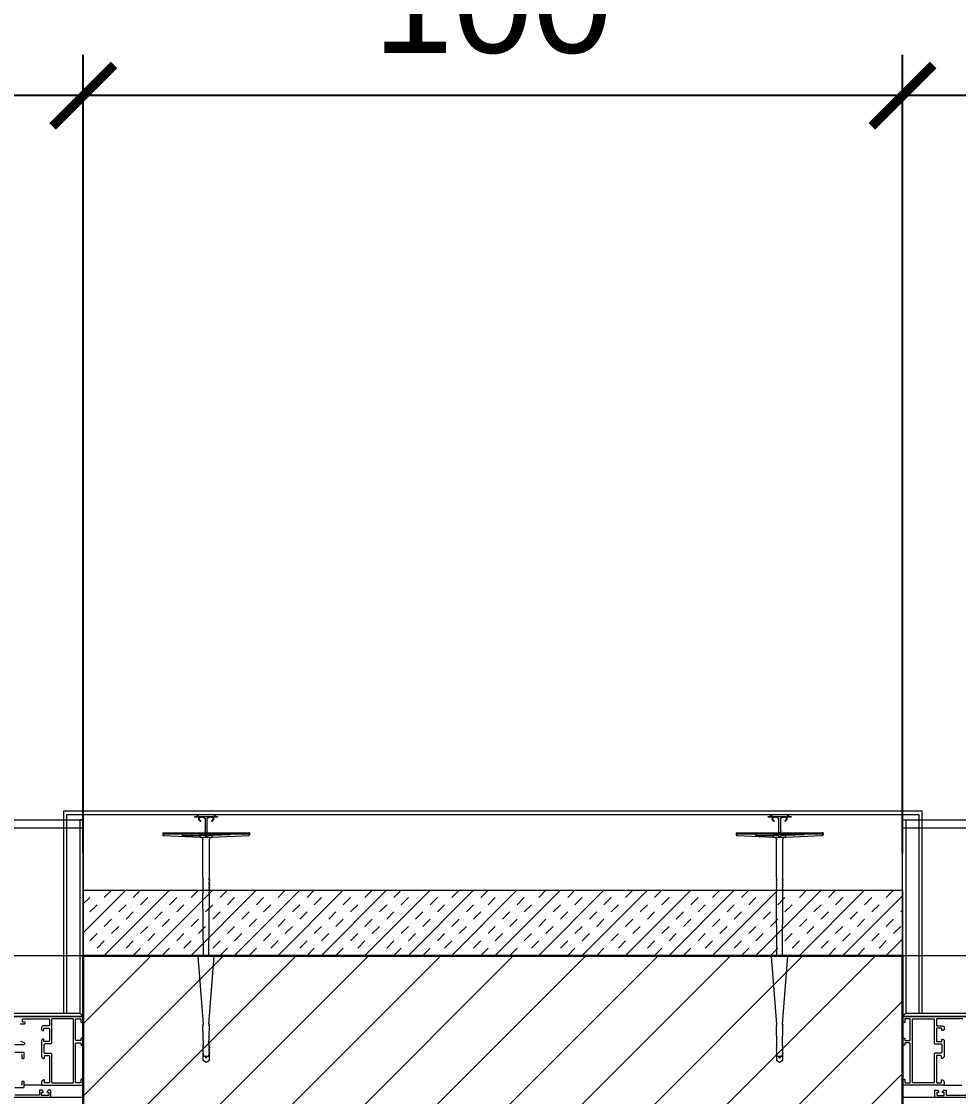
# Model space of a CAD drawing. Header units: feet. Extents: x 92587 to 97987, y -55119 to -48334.
# Drawn here: x 93741.6 to 93855.9, y -49924.5 to -49793.3 of the extents above; entities that cross this region are included whole.
import ezdxf

# ---------------------------------------------------------------- set-up
doc = ezdxf.new("R2010")
doc.units = ezdxf.units.FT
doc.header["$LTSCALE"] = 50
doc.header["$MEASUREMENT"] = 0
for name, pattern in [('AUSGEZOGEN', [0]), ('CACHE', [0.375, 0.25, -0.125]), ('CORNER', [20, 0, -20])]:
    doc.linetypes.add(name, pattern=pattern)
doc.layers.get('0').update_dxf_attribs({"color": 8})
doc.layers.add('BORD', color=5, linetype='Continuous')
doc.layers.add('COTE 50ème', color=1, linetype='Continuous')
for name, color, linetype, lineweight in [('CONSOLE ISOL.', 214, 'Continuous', 15), ('ISOLATION', 252, 'Continuous', 0), ('MACONNERIE COUPE', 7, 'Continuous', 30), ('MACONNERIE HACHURE', 253, 'Continuous', 13), ('WD_Corner', 154, 'Continuous', 5), ('WD_Dowel', 154, 'Continuous', 5), ('WD_Text_Legende', 154, 'AUSGEZOGEN', 5), ('WINDOWS', 21, 'Continuous', 5)]:
    doc.layers.add(name, color=color, linetype=linetype, lineweight=lineweight)
doc.layers.add('WD_Assist1', color=6, linetype='CORNER', lineweight=0, plot=False)
doc.styles.add('RS_TXT_50', font='arial.ttf', dxfattribs={"height": 12.5})
doc.dimstyles.new('RS_50CM_LINEAIRE', dxfattribs={"dimscale": 5, "dimtxt": 12.5, "dimasz": 1.5, "dimexe": 1, "dimexo": 2.5, "dimgap": 1, "dimtad": 1, "dimdec": 1, "dimrnd": 0.5, "dimdsep": 46, "dimtxsty": 'RS_TXT_50', "dimblk1": 'ARCHTICK', "dimblk2": 'ARCHTICK', "dimsah": 1, "dimcen": 2.5, "dimdle": 1, "dimclrt": 4, "dimadec": 0, "dimazin": 2, "dimtfac": 1, "dimtdec": 1, "dimtix": 1, "dimtmove": 2, "dimatfit": 3, "dimfxl": 1, "dimtolj": 1, "dimtzin": 0, "dimarcsym": 0})

# ---------------------------------------------------------------- blocks, each defined once
blk = doc.blocks.new('DRITARE POS 2')
at = {"layer": 'WINDOWS', "color": 165, "linetype": 'CACHE'}
blk.add_line((-32.9, -180), (-32.9, 0), dxfattribs=at)
at = {"layer": 'WINDOWS'}
for p, q in [((-1.5, -4.97), (-1.5, -7.22)), ((-1.5, -175.01), (-1.5, -172.75))]:
    blk.add_line(p, q, dxfattribs=at)
at = {"layer": 'WINDOWS', "color": 165}
for points in [[(-9.9, 0), (-9.9, -180), (-33.9, -180), (-33.9, 0)], [(-9.9, 0), (-33.9, 0), (-33.9, -0.4), (-10.3, -0.4)], [(-10.3, -179.6), (-10.3, -0.4), (-9.9, 0), (-9.9, -180)], [(-9.9, -180), (-33.9, -180), (-33.9, -179.6), (-10.3, -179.6)]]:
    blk.add_lwpolyline(points, close=True, dxfattribs=at)
at = {"layer": 'WINDOWS'}
for points in [[(-9, -7.69), (-9, -7.16, 1), (-9.21, -7.16), (-9.21, -7.37, -0.414214), (-9.26, -7.43), (-9.56, -7.43, -0.414214), (-9.62, -7.37), (-9.62, -4.2, -0.414214), (-9.56, -4.14), (-8.83, -4.14, -0.414214), (-8.74, -4.24), (-8.74, -4.89, 0.414214), (-8.55, -5.08), (-8.3, -5.08, 0.198912), (-8.26, -5.06), (-8.2, -5, 0.198912), (-8.18, -4.96), (-8.18, -4.85, 0.414214), (-8.24, -4.8), (-8.4, -4.8, -0.414214), (-8.46, -4.74), (-8.46, -4.24, -0.414214), (-8.37, -4.14), (-6.91, -4.14, -0.414214), (-6.82, -4.24), (-6.82, -4.74, -0.414214), (-6.87, -4.8), (-7.04, -4.8, 0.414214), (-7.1, -4.85), (-7.1, -4.96, 0.198912), (-7.08, -5), (-7.02, -5.06, 0.198912), (-6.98, -5.08), (-4.97, -5.08, 0.198912), (-4.93, -5.06), (-4.78, -4.91, 0.198912), (-4.76, -4.87), (-4.76, -4.8, 0.414214), (-4.82, -4.74), (-5.01, -4.74, -0.340481), (-5.14, -4.65), (-5.14, -4.24, -0.414214), (-5.04, -4.14), (-1.87, -4.14, -0.414214), (-1.78, -4.24), (-1.78, -4.65, -0.414214), (-1.87, -4.74), (-2.09, -4.74, 0.414214), (-2.15, -4.8), (-2.15, -4.87, 0.198912), (-2.13, -4.91), (-1.98, -5.06, 0.198912), (-1.94, -5.08), (-1.55, -5.08, 0.414214), (-1.5, -5.02), (-1.5, -0.06, 0.414214), (-1.55, 0), (-2.13, 0, 0.322823), (-2.19, -0.04), (-2.24, -0.21, 0.511918), (-2.19, -0.28), (-1.87, -0.28, -0.414214), (-1.78, -0.37), (-1.78, -0.84, -0.414214), (-1.87, -0.93), (-6.57, -0.93, -0.414214), (-6.67, -0.84), (-6.67, -0.37, -0.414214), (-6.57, -0.28), (-6.44, -0.28, 0.511918), (-6.39, -0.21), (-6.45, -0.04, 0.322823), (-6.5, 0), (-7.12, 0, 0.322823), (-7.17, -0.04), (-7.23, -0.21, 0.511918), (-7.17, -0.28), (-7.04, -0.28, -0.414214), (-6.95, -0.37), (-6.95, -0.84, -0.414214), (-7.04, -0.93), (-9.52, -0.93, -0.414214), (-9.62, -0.84), (-9.62, -0.37, -0.414214), (-9.52, -0.28), (-9.21, -0.28, 0.511918), (-9.15, -0.21), (-9.21, -0.04, 0.322823), (-9.26, 0), (-9.84, 0, 0.414214), (-9.9, -0.06), (-9.9, -8.75, 0.414214)], [(-0.06, -3.96), (-0.84, -3.96, 0.414214), (-0.9, -4.01), (-0.9, -4.22, 0.250765), (-0.88, -4.27), (-0.71, -4.4, 0.599022), (-0.62, -4.35), (-0.62, -4.26, -0.414214), (-0.56, -4.2), (-0.3, -4.2, -0.414214), (-0.25, -4.26), (-0.25, -5.04, -0.414214), (-0.3, -5.1), (-0.56, -5.1, -0.414214), (-0.62, -5.04), (-0.62, -4.95, 0.599022), (-0.71, -4.9), (-0.88, -5.03, 0.250765), (-0.9, -5.08), (-0.9, -5.28, 0.414214), (-0.84, -5.34), (-0.34, -5.34, -0.414214), (-0.28, -5.39), (-0.28, -8.34, -0.414214)], [(-1.22, -8.34), (-1.22, -7.32, 0.414214), (-1.31, -7.22), (-1.87, -7.22, 0.414214), (-1.96, -7.32), (-1.96, -7.45, 0.414214), (-1.91, -7.5), (-1.55, -7.5, -0.414214), (-1.5, -7.56)], [(-5.23, -7.56, -0.414214), (-5.17, -7.5), (-4.82, -7.5, 0.414214), (-4.76, -7.45), (-4.76, -7.32, 0.414214), (-4.86, -7.22), (-5.42, -7.22, 0.414214), (-5.51, -7.32), (-5.51, -8.34, -0.414214)], [(-6.48, -8.34), (-6.48, -7.22, 0.809546), (-6.66, -7.19), (-6.85, -7.61, 0.543142)], [(-0.06, -176.04), (-0.84, -176.04, -0.414214), (-0.9, -175.99), (-0.9, -175.78, -0.250765), (-0.88, -175.73), (-0.71, -175.6, -0.599022), (-0.62, -175.65), (-0.62, -175.74, 0.414214), (-0.56, -175.8), (-0.3, -175.8, 0.414214), (-0.25, -175.74), (-0.25, -174.96, 0.414214), (-0.3, -174.9), (-0.56, -174.9, 0.414214), (-0.62, -174.96), (-0.62, -175.05, -0.599022), (-0.71, -175.1), (-0.88, -174.97, -0.250765), (-0.9, -174.92), (-0.9, -174.72, -0.414214), (-0.84, -174.66), (-0.34, -174.66, 0.414214), (-0.28, -174.61), (-0.28, -171.66, 0.414214)], [(-9.62, -172.63), (-9.62, -175.8, 0.414214), (-9.56, -175.86), (-8.83, -175.86, 0.414214), (-8.74, -175.76), (-8.74, -175.11, -0.414214), (-8.55, -174.92), (-8.3, -174.92, -0.198912), (-8.26, -174.94), (-8.2, -175, -0.198912), (-8.18, -175.04), (-8.18, -175.15, -0.414214), (-8.24, -175.2), (-8.4, -175.2, 0.414214), (-8.46, -175.26), (-8.46, -175.76, 0.414214), (-8.37, -175.86), (-6.91, -175.86, 0.414214), (-6.82, -175.76), (-6.82, -175.26, 0.414214), (-6.87, -175.2), (-7.04, -175.2, -0.414214), (-7.1, -175.15), (-7.1, -175.04, -0.198912), (-7.08, -175), (-7.02, -174.94, -0.198912), (-6.98, -174.92), (-4.97, -174.92, -0.198912), (-4.93, -174.94), (-4.78, -175.09, -0.198912), (-4.76, -175.13), (-4.76, -175.2, -0.414214), (-4.82, -175.26), (-5.01, -175.26, 0.340481), (-5.14, -175.35), (-5.14, -175.76, 0.414214), (-5.04, -175.86), (-1.87, -175.86, 0.414214), (-1.78, -175.76), (-1.78, -175.35, 0.414214), (-1.87, -175.26), (-2.09, -175.26, -0.414214), (-2.15, -175.2), (-2.15, -175.13, -0.198912), (-2.13, -175.09), (-1.98, -174.94, -0.198912), (-1.94, -174.92), (-1.55, -174.92, -0.414214), (-1.5, -174.98), (-1.5, -179.94, -0.414214), (-1.55, -180), (-2.13, -180, -0.322823), (-2.19, -179.96), (-2.24, -179.79, -0.511918), (-2.19, -179.72), (-1.87, -179.72, 0.414214), (-1.78, -179.63), (-1.78, -179.16, 0.414214), (-1.87, -179.07), (-6.57, -179.07, 0.414214), (-6.67, -179.16), (-6.67, -179.63, 0.414214), (-6.57, -179.72), (-6.44, -179.72, -0.511918), (-6.39, -179.79), (-6.45, -179.96, -0.322823), (-6.5, -180), (-7.12, -180, -0.322823), (-7.17, -179.96), (-7.23, -179.79, -0.511918), (-7.17, -179.72), (-7.04, -179.72, 0.414214), (-6.95, -179.63), (-6.95, -179.16, 0.414214), (-7.04, -179.07), (-9.52, -179.07, 0.414214), (-9.62, -179.16), (-9.62, -179.63, 0.414214), (-9.52, -179.72), (-9.21, -179.72, -0.511918), (-9.15, -179.79), (-9.21, -179.96, -0.322823), (-9.26, -180), (-9.84, -180, -0.414214), (-9.9, -179.94), (-9.9, -171.25, -0.414214)]]:
    blk.add_lwpolyline(points, format="xyb", dxfattribs=at)
for points in [[(-9.9, -180), (-9.9, 0), (0, 0), (0, -180)], [(-1.78, -1.27), (-1.83, -1.21), (-9.56, -1.21), (-9.62, -1.27), (-9.62, -3.81), (-9.56, -3.86), (-6.63, -3.86), (-6.54, -3.96), (-6.54, -4.7), (-6.44, -4.8), (-5.51, -4.8), (-5.42, -4.7), (-5.42, -3.96), (-5.32, -3.86), (-1.83, -3.86), (-1.78, -3.81)], [(-1.78, -178.73), (-1.83, -178.79), (-9.56, -178.79), (-9.62, -178.73), (-9.62, -176.19), (-9.56, -176.14), (-6.63, -176.14), (-6.54, -176.04), (-6.54, -175.3), (-6.44, -175.2), (-5.51, -175.2), (-5.42, -175.3), (-5.42, -176.04), (-5.32, -176.14), (-1.83, -176.14), (-1.78, -176.19)]]:
    blk.add_lwpolyline(points, close=True, dxfattribs=at)
blk = doc.blocks.new('ankeri')
at = {"layer": 'WD_Assist1'}
for p, q in [((-2.22, 5.3), (-2.32, 5.2)), ((-2, 5.3), (-2.22, 5.3)), ((-2, -5.3), (-2, 5.3)), ((-2.32, 5.2), (-2.54, 0.59)), ((-29.75, 0.39), (-30, 0)), ((-30, 0), (-29.75, -0.39)), ((-2.76, 0.39), (-29.75, 0.39)), ((-2.54, 0.59), (-2.76, 0.39)), ((-29.75, -0.39), (-2.76, -0.39)), ((-2.76, -0.39), (-2.54, -0.59)), ((-2.54, -0.59), (-2.32, -5.2)), ((-2.32, -5.2), (-2.22, -5.3)), ((-2.22, -5.3), (-2, -5.3))]:
    blk.add_line(p, q, dxfattribs=at)
at = {"layer": 'WD_Corner', "lineweight": 5}
blk.add_lwpolyline([(-2, 0.1), (-1.85, 0.1, -1), (-1.75, 0.1), (-0.25, 0.1, 0.185242), (-0.1, 0.55), (-0.1, 0.72), (-0.15, 0.73), (-0.15, 0.74), (-0.1, 0.75), (-0.1, 0.85), (-0.3, 0.85), (-0.3, 0.8), (-0.32, 0.8), (-0.33, 0.85), (-0.38, 0.85), (-0.5, 0.73), (-0.47, 0.68), (-0.48, 0.68), (-0.53, 0.7), (-0.54, 0.69), (-0.51, 0.65), (-0.54, 0.62), (-0.61, 0.69), (-0.4, 0.9), (-0.1, 0.9), (-0.1, 1.4), (0, 1.4), (0.05, 1.2), (0, 1.2), (0.05, 1.1), (0, 1.1), (0.25, 1), (0, 1), (0, -1), (0.25, -1), (0, -1.1), (0.05, -1.1), (0, -1.2), (0.05, -1.2), (0, -1.4), (-0.1, -1.4), (-0.1, -0.9), (-0.4, -0.9), (-0.61, -0.69), (-0.54, -0.62), (-0.51, -0.65), (-0.54, -0.69), (-0.53, -0.7), (-0.48, -0.68), (-0.47, -0.68), (-0.5, -0.73), (-0.38, -0.85), (-0.33, -0.85), (-0.32, -0.8), (-0.3, -0.8), (-0.3, -0.85), (-0.1, -0.85), (-0.1, -0.75), (-0.15, -0.74), (-0.15, -0.73), (-0.1, -0.72), (-0.1, -0.55, 0.185242), (-0.25, -0.1), (-1.75, -0.1, -1), (-1.85, -0.1), (-2, -0.1)], format="xyb", close=True, dxfattribs=at)
at = {"layer": 'WD_Dowel'}
for p, q in [((-2, 5.3), (-2.22, 5.3)), ((-2.11, 5.3), (-2.11, -5.3)), ((-2, 5.3), (-2, -5.3)), ((-2.32, 5.2), (-2.54, 0.74)), ((-2.11, 2.94), (-2.32, 2.94)), ((-2.32, 2.94), (-2.32, 0.74)), ((-29.75, 0.39), (-30, 0)), ((-30, 0), (-29.75, -0.39)), ((-28.88, 0.39), (-29.75, 0.39)), ((-29.47, 0.05), (-29.25, 0.09)), ((-29.47, 0.05), (-29.47, -0.05)), ((-29.25, 0.29), (-29.04, 0.37)), ((-29.25, 0.29), (-29.25, -0.29)), ((-28.88, 0.39), (-29.04, 0.34)), ((-29.04, 0.34), (-29.04, 0.37)), ((-28.82, 0.39), (-28.88, 0.39)), ((-28.82, 0.39), (-28.82, 0.34)), ((-28.82, 0.34), (-28.66, 0.39)), ((-28.61, 0.39), (-28.66, 0.39)), ((-28.61, 0.39), (-28.66, 0.39)), ((-28.61, 0.39), (-28.61, 0.34)), ((-28.61, 0.34), (-28.44, 0.39)), ((-28.39, 0.39), (-28.44, 0.39)), ((-28.39, 0.39), (-28.39, 0.34)), ((-28.39, 0.34), (-28.23, 0.39)), ((-28.17, 0.39), (-28.23, 0.39)), ((-28.17, 0.39), (-28.17, 0.34)), ((-28.17, 0.34), (-28.01, 0.39)), ((-27.96, 0.39), (-28.01, 0.39)), ((-27.96, 0.39), (-27.96, 0.34)), ((-27.96, 0.34), (-25.61, 0.39)), ((-25.56, 0.39), (-25.61, 0.39)), ((-25.56, 0.39), (-25.56, 0.34)), ((-25.56, 0.34), (-25.4, 0.39)), ((-25.34, 0.39), (-25.4, 0.39)), ((-25.34, 0.34), (-17.05, 0.99)), ((-25.34, 0.39), (-25.34, 0.34)), ((-17, 0.99), (-17.05, 0.99)), ((-17, 0.99), (-17, 0.34)), ((-17, 0.34), (-9.36, 0.39)), ((-9.3, 0.39), (-9.36, 0.39)), ((-9.3, 0.39), (-9.3, 0.34)), ((-9.3, 0.34), (-9.14, 0.39)), ((-9.09, 0.39), (-9.14, 0.39)), ((-9.09, 0.39), (-9.09, 0.34)), ((-9.09, 0.34), (-8.93, 0.39)), ((-8.87, 0.39), (-8.93, 0.39)), ((-8.87, 0.39), (-8.87, 0.34)), ((-8.87, 0.34), (-8.71, 0.39)), ((-8.66, 0.39), (-8.71, 0.39)), ((-8.66, 0.39), (-8.66, 0.34)), ((-8.66, 0.34), (-8.5, 0.39)), ((-8.44, 0.39), (-8.5, 0.39)), ((-8.44, 0.39), (-8.44, 0.34)), ((-8.44, 0.34), (-8.28, 0.39)), ((-8.23, 0.39), (-8.28, 0.39)), ((-8.23, 0.39), (-8.23, 0.34)), ((-8.23, 0.34), (-8.06, 0.39)), ((-8.01, 0.39), (-8.06, 0.39)), ((-8.01, 0.39), (-8.01, 0.34)), ((-8.01, 0.34), (-7.85, 0.39)), ((-7.79, 0.39), (-7.85, 0.39)), ((-7.79, 0.39), (-7.79, 0.34)), ((-7.79, 0.34), (-7.63, 0.39)), ((-7.58, 0.39), (-7.63, 0.39)), ((-7.58, 0.39), (-7.58, 0.34)), ((-7.58, 0.34), (-7.42, 0.39)), ((-7.42, 0.39), (-2.76, 0.39)), ((-2.54, 0.74), (-2.54, -0.74)), ((-2.54, 0.74), (-2.11, 0.74)), ((-2.11, 0.1), (-2.54, 0.1)), ((-2.32, 0.1), (-2.32, 0.74)), ((-29.75, -0.39), (-28.88, -0.39)), ((-29.25, -0.1), (-29.47, -0.05)), ((-29.25, -0.29), (-29.04, -0.37)), ((-29.04, -0.37), (-29.04, -0.34)), ((-29.04, -0.34), (-28.88, -0.39)), ((-28.82, -0.39), (-28.88, -0.39)), ((-28.82, -0.39), (-28.82, -0.34)), ((-28.82, -0.34), (-28.66, -0.39)), ((-28.61, -0.39), (-28.66, -0.39)), ((-28.61, -0.39), (-28.61, -0.34)), ((-28.61, -0.34), (-28.44, -0.39)), ((-28.39, -0.39), (-28.44, -0.39)), ((-28.39, -0.39), (-28.39, -0.34)), ((-28.39, -0.34), (-28.23, -0.39)), ((-28.17, -0.39), (-28.23, -0.39)), ((-28.17, -0.39), (-28.17, -0.34)), ((-28.17, -0.34), (-28.01, -0.39)), ((-27.96, -0.39), (-28.01, -0.39)), ((-27.96, -0.39), (-27.96, -0.34)), ((-27.96, -0.34), (-25.61, -0.39)), ((-25.56, -0.39), (-25.61, -0.39)), ((-25.56, -0.39), (-25.56, -0.34)), ((-25.56, -0.34), (-25.4, -0.39)), ((-25.34, -0.39), (-25.4, -0.39)), ((-25.34, -0.39), (-25.34, -0.34)), ((-25.34, -0.34), (-17.05, -0.99)), ((-17, -0.99), (-17.05, -0.99)), ((-17, -0.99), (-17, -0.34)), ((-17, -0.34), (-9.36, -0.39)), ((-9.3, -0.39), (-9.36, -0.39)), ((-9.3, -0.39), (-9.3, -0.34)), ((-9.3, -0.34), (-9.14, -0.39)), ((-9.09, -0.39), (-9.14, -0.39)), ((-9.09, -0.39), (-9.09, -0.34)), ((-9.09, -0.34), (-8.93, -0.39)), ((-8.87, -0.39), (-8.93, -0.39)), ((-8.87, -0.39), (-8.87, -0.34)), ((-8.87, -0.34), (-8.71, -0.39)), ((-8.66, -0.39), (-8.71, -0.39)), ((-8.66, -0.39), (-8.66, -0.34)), ((-8.66, -0.34), (-8.5, -0.39)), ((-8.44, -0.39), (-8.5, -0.39)), ((-8.44, -0.39), (-8.44, -0.34)), ((-8.44, -0.34), (-8.28, -0.39)), ((-8.23, -0.39), (-8.28, -0.39)), ((-8.23, -0.39), (-8.23, -0.34)), ((-8.23, -0.34), (-8.06, -0.39)), ((-8.01, -0.39), (-8.06, -0.39)), ((-8.01, -0.39), (-8.01, -0.34)), ((-8.01, -0.34), (-7.85, -0.39)), ((-7.79, -0.39), (-7.85, -0.39)), ((-7.79, -0.39), (-7.79, -0.34)), ((-7.79, -0.34), (-7.63, -0.39)), ((-7.58, -0.39), (-7.63, -0.39)), ((-7.58, -0.39), (-7.58, -0.34)), ((-7.58, -0.34), (-7.42, -0.39)), ((-7.42, -0.39), (-2.76, -0.39)), ((-2.11, -0.1), (-2.54, -0.1)), ((-2.54, -0.74), (-2.11, -0.74)), ((-2.54, -0.74), (-2.32, -5.2)), ((-2.32, -0.74), (-2.32, -0.1)), ((-2.22, -2.94), (-2.32, -0.74)), ((-2.11, -2.94), (-2.22, -2.94)), ((-2, -5.3), (-2.22, -5.3))]:
    blk.add_line(p, q, dxfattribs=at)
for centre, major_axis, start_param, end_param in [((-2.22, 5.2), (0.108, 0), 1.570796, 3.141593), ((-2.76, 0.59), (0.216, 0), -1.570795, 0), ((-2.76, -0.59), (-0.216, 0), 3.141593, 4.712389), ((-2.22, -5.2), (0.108, 0), 3.141593, 4.712389)]:
    blk.add_ellipse(centre, major_axis=major_axis, ratio=0.909091, start_param=start_param, end_param=end_param, dxfattribs=at)
blk = doc.blocks.new('_ArchTick')
at = {"color": 0, "linetype": 'ByBlock', "const_width": 0.15}
blk.add_lwpolyline([(-0.5, -0.5), (0.5, 0.5)], dxfattribs=at)
blk = doc.blocks.new('*D368')
at = {"layer": 'COTE 50ème', "color": 0, "lineweight": -2, "ltscale": 0.5, "transparency": 16777216}
for p, q in [((93849.11, -49894.86), (93849.11, -49797.36)), ((94029.11, -49894.86), (94029.11, -49797.36)), ((94034.11, -49802.36), (93844.11, -49802.36))]:
    blk.add_line(p, q, dxfattribs=at)
at = {"layer": 'Defpoints', "color": 0, "ltscale": 0.5, "transparency": 16777216}
for p in [(93849.11, -49802.36), (93849.11, -49907.36), (94029.11, -49907.36)]:
    blk.add_point(p, dxfattribs=at)
at = {"layer": 'COTE 50ème', "color": 0, "lineweight": -2, "ltscale": 0.5, "transparency": 16777216, "xscale": 7.5, "yscale": 7.5, "zscale": 7.5, "rotation": 180}
blk.add_blockref('_ArchTick', (93849.11, -49802.36), dxfattribs=at)
at = {"layer": 'COTE 50ème', "color": 0, "lineweight": -2, "ltscale": 0.5, "transparency": 16777216, "xscale": 7.5, "yscale": 7.5, "zscale": 7.5}
blk.add_blockref('_ArchTick', (94029.11, -49802.36), dxfattribs=at)
at = {"layer": 'COTE 50ème', "color": 4, "lineweight": 5, "ltscale": 0.5, "transparency": 16777216, "char_height": 12.5, "attachment_point": 5, "style": 'RS_TXT_50'}
for s, insert in [('\\A1;180', (93939.11, -49790.98)), ('\\A1;240', (93939.11, -49813.74))]:
    blk.add_mtext(s, dxfattribs=dict(at, insert=insert))
blk = doc.blocks.new('*D369')
at = {"layer": 'COTE 50ème', "color": 0, "lineweight": -2, "ltscale": 0.5, "transparency": 16777216}
for p, q in [((93749.11, -49894.86), (93749.11, -49797.36)), ((93849.11, -49894.86), (93849.11, -49797.36)), ((93854.11, -49802.36), (93744.11, -49802.36))]:
    blk.add_line(p, q, dxfattribs=at)
at = {"layer": 'Defpoints', "color": 0, "ltscale": 0.5, "transparency": 16777216}
for p in [(93749.11, -49802.36), (93749.11, -49907.36), (93849.11, -49907.36)]:
    blk.add_point(p, dxfattribs=at)
at = {"layer": 'COTE 50ème', "color": 0, "lineweight": -2, "ltscale": 0.5, "transparency": 16777216, "xscale": 7.5, "yscale": 7.5, "zscale": 7.5, "rotation": 180}
blk.add_blockref('_ArchTick', (93749.11, -49802.36), dxfattribs=at)
at = {"layer": 'COTE 50ème', "color": 0, "lineweight": -2, "ltscale": 0.5, "transparency": 16777216, "xscale": 7.5, "yscale": 7.5, "zscale": 7.5}
blk.add_blockref('_ArchTick', (93849.11, -49802.36), dxfattribs=at)
at = {"layer": 'COTE 50ème', "color": 4, "lineweight": 5, "ltscale": 0.5, "transparency": 16777216, "insert": (93799.11, -49790.98), "char_height": 12.5, "attachment_point": 5, "style": 'RS_TXT_50'}
blk.add_mtext('\\A1;100', dxfattribs=at)
blk = doc.blocks.new('*D370')
at = {"layer": 'COTE 50ème', "color": 0, "lineweight": -2, "ltscale": 0.5, "transparency": 16777216}
for p, q in [((93569.11, -49894.86), (93569.11, -49797.36)), ((93749.11, -49894.86), (93749.11, -49797.36)), ((93754.11, -49802.36), (93564.11, -49802.36))]:
    blk.add_line(p, q, dxfattribs=at)
at = {"layer": 'Defpoints', "color": 0, "ltscale": 0.5, "transparency": 16777216}
for p in [(93569.11, -49802.36), (93569.11, -49907.36), (93749.11, -49907.36)]:
    blk.add_point(p, dxfattribs=at)
at = {"layer": 'COTE 50ème', "color": 0, "lineweight": -2, "ltscale": 0.5, "transparency": 16777216, "xscale": 7.5, "yscale": 7.5, "zscale": 7.5, "rotation": 180}
blk.add_blockref('_ArchTick', (93569.11, -49802.36), dxfattribs=at)
at = {"layer": 'COTE 50ème', "color": 0, "lineweight": -2, "ltscale": 0.5, "transparency": 16777216, "xscale": 7.5, "yscale": 7.5, "zscale": 7.5}
blk.add_blockref('_ArchTick', (93749.11, -49802.36), dxfattribs=at)
at = {"layer": 'COTE 50ème', "color": 4, "lineweight": 5, "ltscale": 0.5, "transparency": 16777216, "char_height": 12.5, "attachment_point": 5, "style": 'RS_TXT_50'}
for s, insert in [('\\A1;180', (93659.11, -49790.98)), ('\\A1;240', (93659.11, -49813.74))]:
    blk.add_mtext(s, dxfattribs=dict(at, insert=insert))
blk = doc.blocks.new('*D380')
at = {"layer": 'COTE 50ème', "color": 0, "lineweight": -2, "ltscale": 0.5, "transparency": 16777216}
for p, q in [((93489.11, -49894.86), (93489.11, -49757.36)), ((94114.11, -49894.86), (94114.11, -49757.36)), ((94119.11, -49762.36), (93484.11, -49762.36))]:
    blk.add_line(p, q, dxfattribs=at)
at = {"layer": 'Defpoints', "color": 0, "ltscale": 0.5, "transparency": 16777216}
for p in [(93489.11, -49762.36), (93489.11, -49907.36), (94114.11, -49907.36)]:
    blk.add_point(p, dxfattribs=at)
at = {"layer": 'COTE 50ème', "color": 0, "lineweight": -2, "ltscale": 0.5, "transparency": 16777216, "xscale": 7.5, "yscale": 7.5, "zscale": 7.5, "rotation": 180}
blk.add_blockref('_ArchTick', (93489.11, -49762.36), dxfattribs=at)
at = {"layer": 'COTE 50ème', "color": 0, "lineweight": -2, "ltscale": 0.5, "transparency": 16777216, "xscale": 7.5, "yscale": 7.5, "zscale": 7.5}
blk.add_blockref('_ArchTick', (94114.11, -49762.36), dxfattribs=at)
at = {"layer": 'COTE 50ème', "color": 4, "lineweight": 5, "ltscale": 0.5, "transparency": 16777216, "insert": (93801.61, -49750.98), "char_height": 12.5, "attachment_point": 5, "style": 'RS_TXT_50'}
blk.add_mtext('\\A1;625', dxfattribs=at)
blk = doc.blocks.new('*D382')
at = {"layer": 'COTE 50ème', "color": 0, "lineweight": -2, "ltscale": 0.5, "transparency": 16777216}
for p, q in [((93279.11, -50009.86), (93279.11, -49717.36)), ((95679.11, -50009.86), (95679.11, -49717.36)), ((95684.11, -49722.36), (93274.11, -49722.36))]:
    blk.add_line(p, q, dxfattribs=at)
at = {"layer": 'Defpoints', "color": 0, "ltscale": 0.5, "transparency": 16777216}
for p in [(93279.11, -49722.36), (93279.11, -50022.36), (95679.11, -50022.36)]:
    blk.add_point(p, dxfattribs=at)
at = {"layer": 'COTE 50ème', "color": 0, "lineweight": -2, "ltscale": 0.5, "transparency": 16777216, "xscale": 7.5, "yscale": 7.5, "zscale": 7.5, "rotation": 180}
blk.add_blockref('_ArchTick', (93279.11, -49722.36), dxfattribs=at)
at = {"layer": 'COTE 50ème', "color": 0, "lineweight": -2, "ltscale": 0.5, "transparency": 16777216, "xscale": 7.5, "yscale": 7.5, "zscale": 7.5}
blk.add_blockref('_ArchTick', (95679.11, -49722.36), dxfattribs=at)
at = {"layer": 'COTE 50ème', "color": 4, "lineweight": 5, "ltscale": 0.5, "transparency": 16777216, "insert": (94479.11, -49710.98), "char_height": 12.5, "attachment_point": 5, "style": 'RS_TXT_50'}
blk.add_mtext('\\A1;2400', dxfattribs=at)

msp = doc.modelspace()

# ---------------------------------------------------------------- hatches: boundary and pattern name
at = {"layer": 'ISOLATION', "transparency": 33554687}
h = msp.add_hatch(dxfattribs=at)
h.set_pattern_fill('INSUL', color=256, scale=10, angle=45)
h.set_pattern_definition([(45, (94479.1084, -53332.3623), (-2.6516504, 2.6516504), []), (45, (94478.2245, -53331.4784), (-2.6516504, 2.6516504), [1.25, -1.25]), (45, (94477.3406, -53330.5945), (-2.6516504, 2.6516504), [1.25, -1.25])])
h.paths.add_polyline_path([(93749.11, -49899.36), (93849.11, -49899.36), (93849.11, -49907.36), (93749.11, -49907.36)])
at = {"layer": 'MACONNERIE HACHURE'}
h = msp.add_hatch(dxfattribs=at)
h.set_pattern_fill('ANSI31', color=256, scale=50, style=0)
h.set_pattern_definition([(45, (0, 5835.283), (-4.41941738, 4.41941738), [])])
h.paths.add_polyline_path([(93729.11, -50527.36), (93729.11, -50358.36), (93801.11, -50358.36), (93801.11, -50337.36), (93779.11, -50337.36), (93779.11, -50332.36), (93959.11, -50332.36), (93959.11, -50344.36), (93909.11, -50344.36), (93909.11, -50517.36), (93887.11, -50517.36), (93887.11, -50505.36), (93897.11, -50505.36), (93897.11, -50344.36), (93806.11, -50344.36), (93806.11, -50363.36), (93749.11, -50363.36), (93749.11, -50505.36), (93805.11, -50505.36), (93805.11, -50517.36), (93741.11, -50517.36), (93741.11, -50527.36)])
h.paths.add_polyline_path([(94298.94, -51192.36), (94249.11, -51192.36), (94249.11, -51152.36), (94298.94, -51152.36)])
h.paths.add_polyline_path([(94459.11, -51192.36), (94419.11, -51192.36), (94419.11, -51152.36), (94459.11, -51152.36)])
h.paths.add_polyline_path([(94319.11, -51547.36), (94229.11, -51547.36), (94229.11, -51487.36), (94076.11, -51487.36), (94076.11, -51547.36), (94064.11, -51547.36), (94064.11, -51427.36), (94084.11, -51427.36), (94084.11, -51462.36), (94249.11, -51462.36), (94249.11, -51511.36), (94319.11, -51511.36), (94319.11, -51462.36), (94354.11, -51462.36), (94354.11, -51482.36), (94344.11, -51482.36), (94344.11, -51532.36), (94319.11, -51532.36), (94319.11, -51516.36), (94249.11, -51516.36), (94249.11, -51542.36), (94319.11, -51542.36)])
h.paths.add_polyline_path([(93749.11, -49932.36), (93849.11, -49932.36), (93849.11, -49907.36), (93749.11, -49907.36)])
h.paths.add_polyline_path([(93514.11, -51940.47), (93489.11, -51940.47), (93489.11, -51987.36), (93514.11, -51987.36)])
h.paths.add_polyline_path([(93514.11, -50042.36), (93489.11, -50042.36), (93489.11, -50022.36), (93514.11, -50022.36)])
h.paths.add_polyline_path([(94196.61, -51192.36), (94214.11, -51192.36), (94214.11, -51172.36), (94196.61, -51172.36)])
h.paths.add_polyline_path([(93874.11, -51305.36), (93864.11, -51305.36), (93864.11, -51317.36), (93904.11, -51317.36), (93904.11, -51305.36), (93894.11, -51305.36), (93894.11, -50987.36), (94064.11, -50987.36), (94064.11, -51305.36), (93986.1, -51305.36), (93986.1, -51317.36), (94064.11, -51317.36), (94064.11, -51327.36), (94084.11, -51327.36), (94084.11, -51192.36), (94096.61, -51192.36), (94096.61, -51172.36), (94084.11, -51172.36), (94084.11, -50957.36), (94063.11, -50957.36), (94063.11, -50627.36), (93965.1, -50627.36), (93965.1, -50639.36), (94043.11, -50639.36), (94043.11, -50957.36), (93873.11, -50957.36), (93873.11, -50639.36), (93883.11, -50639.36), (93883.11, -50627.36), (93843.11, -50627.36), (93843.11, -50639.36), (93853.11, -50639.36), (93853.11, -50957.36), (93514.11, -50957.36), (93514.11, -50912.36), (93489.11, -50912.36), (93489.11, -50962.36), (93379.11, -50962.36), (93379.11, -50982.36), (93489.11, -50982.36), (93489.11, -51032.36), (93514.11, -51032.36), (93514.11, -50987.36), (93874.11, -50987.36)])
h.paths.add_polyline_path([(93706.11, -50332.36), (93706.11, -50352.36), (93404.11, -50352.36), (93404.11, -50417.36), (93379.11, -50417.36), (93379.11, -50327.36), (93489.11, -50327.36), (93489.11, -50312.36), (93514.11, -50312.36), (93514.11, -50332.36)])
h.paths.add_polyline_path([(94149.11, -50235.36), (94174.11, -50235.36), (94174.11, -50513.36), (94226.11, -50513.36), (94226.11, -50535.36), (94214.11, -50535.36), (94214.11, -50525.36), (94089.11, -50525.36), (94089.11, -50513.36), (94149.11, -50513.36)])
h.paths.add_polyline_path([(94174.11, -50162.36), (94174.11, -50142.36), (94224.11, -50142.36), (94224.11, -50022.36), (94249.11, -50022.36), (94249.11, -50137.36), (94266.61, -50137.36), (94266.61, -50162.36)])
h.paths.add_polyline_path([(93514.11, -49972.36), (93514.11, -49932.36), (93569.11, -49932.36), (93569.11, -49907.36), (93489.11, -49907.36), (93489.11, -49972.36)])
h.paths.add_polyline_path([(94089.11, -49932.36), (94029.11, -49932.36), (94029.11, -49907.36), (94114.11, -49907.36), (94114.11, -49972.36), (94114.11, -49972.36), (94114.11, -50022.36), (94089.11, -50022.36)])
h.paths.add_polyline_path([(93514.11, -51612.36), (93514.11, -51670.47), (93489.11, -51670.47), (93489.11, -51617.36), (93379.11, -51617.36), (93379.11, -51527.36), (93404.11, -51527.36), (93404.11, -51592.36), (93737.11, -51592.36), (93737.11, -51419.36), (93749.11, -51419.36), (93749.11, -51427.36), (93805.11, -51427.36), (93805.11, -51439.36), (93749.11, -51439.36), (93749.11, -51587.36), (93897.11, -51587.36), (93897.11, -51439.36), (93887.11, -51439.36), (93887.11, -51427.36), (93909.11, -51427.36), (93909.11, -51600.36), (93958.97, -51600.36), (93958.97, -51612.36)])
h.paths.add_polyline_path([(93749.11, -51285.36), (93749.11, -51305.36), (93772.11, -51305.36), (93772.11, -51317.36), (93749.11, -51317.36), (93749.11, -51327.36), (93737.11, -51327.36), (93737.11, -51297.36), (93514.11, -51297.36), (93514.11, -51285.36)], flags=17)
h.paths.add_polyline_path([(93729.11, -50647.36), (93514.11, -50647.36), (93514.11, -50659.36), (93741.11, -50659.36), (93741.11, -50639.36), (93751.11, -50639.36), (93751.11, -50627.36), (93741.11, -50627.36), (93741.11, -50619.36), (93729.11, -50619.36)])
h.paths.add_polyline_path([(94314.11, -50647.36), (94314.11, -50635.36), (94226.11, -50635.36), (94226.11, -50627.36), (94214.11, -50627.36), (94214.11, -50647.36)])
h.paths.add_polyline_path([(93404.11, -51297.36), (93379.11, -51297.36), (93379.11, -51347.36), (93404.11, -51347.36)])
h.paths.add_polyline_path([(93404.11, -50647.36), (93379.11, -50647.36), (93379.11, -50597.36), (93404.11, -50597.36)])
h.paths.add_polyline_path([(93514.11, -51247.36), (93489.11, -51247.36), (93489.11, -51192.47), (93514.11, -51192.47)], flags=17)
h.paths.add_polyline_path([(93514.11, -50697.36), (93489.11, -50697.36), (93489.11, -50752.25), (93514.11, -50752.25)], flags=17)
h.paths.add_polyline_path([(94659.28, -51192.36), (94709.11, -51192.36), (94709.11, -51152.36), (94659.28, -51152.36)])
h.paths.add_polyline_path([(94499.11, -51192.36), (94539.11, -51192.36), (94539.11, -51152.36), (94499.11, -51152.36)])
h.paths.add_polyline_path([(94344.11, -52012.36), (94364.11, -52012.36), (94364.11, -52037.36), (94344.11, -52037.36)])
h.paths.add_polyline_path([(94029.11, -52012.36), (94029.11, -52037.36), (94209.11, -52037.36), (94209.11, -52012.36)])
h.paths.add_polyline_path([(94639.11, -51547.36), (94729.11, -51547.36), (94729.11, -51487.36), (94882.11, -51487.36), (94882.11, -51547.36), (94894.11, -51547.36), (94894.11, -51427.36), (94874.11, -51427.36), (94874.11, -51462.36), (94709.11, -51462.36), (94709.11, -51511.36), (94639.11, -51511.36), (94639.11, -51462.36), (94454.11, -51462.36), (94454.11, -51482.36), (94614.11, -51482.36), (94614.11, -51532.36), (94639.11, -51532.36), (94639.11, -51516.36), (94709.11, -51516.36), (94709.11, -51542.36), (94639.11, -51542.36)])
h.paths.add_polyline_path([(95209.11, -49932.36), (95109.11, -49932.36), (95109.11, -49907.36), (95209.11, -49907.36)])
h.paths.add_polyline_path([(95444.11, -51940.47), (95469.11, -51940.47), (95469.11, -51987.36), (95444.11, -51987.36)])
h.paths.add_polyline_path([(95444.11, -50042.36), (95469.11, -50042.36), (95469.11, -50022.36), (95444.11, -50022.36)])
h.paths.add_polyline_path([(94761.61, -51192.36), (94744.11, -51192.36), (94744.11, -51172.36), (94761.61, -51172.36)])
h.paths.add_polyline_path([(94464.11, -50162.36), (94446.61, -50162.36), (94446.61, -50137.36), (94464.11, -50137.36), (94464.11, -49972.36), (94494.11, -49972.36), (94494.11, -50137.36), (94511.72, -50137.36), (94511.72, -50162.36), (94494.11, -50162.36), (94494.11, -50635.36), (94562.11, -50635.36), (94562.11, -50647.36), (94494.11, -50647.36), (94494.11, -50822.36), (94464.11, -50822.36), (94464.11, -50647.36), (94396.11, -50647.36), (94396.11, -50635.36), (94464.11, -50635.36)])
h.paths.add_polyline_path([(95084.11, -51305.36), (95094.11, -51305.36), (95094.11, -51317.36), (95054.11, -51317.36), (95054.11, -51305.36), (95064.11, -51305.36), (95064.11, -50987.36), (94894.11, -50987.36), (94894.11, -51305.36), (94972.12, -51305.36), (94972.12, -51317.36), (94894.11, -51317.36), (94894.11, -51327.36), (94874.11, -51327.36), (94874.11, -51192.36), (94861.61, -51192.36), (94861.61, -51172.36), (94874.11, -51172.36), (94874.11, -50957.36), (94895.11, -50957.36), (94895.11, -50627.36), (94993.12, -50627.36), (94993.12, -50639.36), (94915.11, -50639.36), (94915.11, -50957.36), (95085.11, -50957.36), (95085.11, -50639.36), (95075.11, -50639.36), (95075.11, -50627.36), (95115.11, -50627.36), (95115.11, -50639.36), (95105.11, -50639.36), (95105.11, -50957.36), (95444.11, -50957.36), (95444.11, -50912.36), (95469.11, -50912.36), (95469.11, -50962.36), (95579.11, -50962.36), (95579.11, -50982.36), (95469.11, -50982.36), (95469.11, -51032.36), (95444.11, -51032.36), (95444.11, -50987.36), (95084.11, -50987.36)])
h.paths.add_polyline_path([(95229.11, -50358.36), (95157.11, -50358.36), (95157.11, -50337.36), (95179.11, -50337.36), (95179.11, -50332.36), (94999.11, -50332.36), (94999.11, -50344.36), (95049.11, -50344.36), (95049.11, -50517.36), (95071.11, -50517.36), (95071.11, -50505.36), (95061.11, -50505.36), (95061.11, -50344.36), (95152.11, -50344.36), (95152.11, -50363.36), (95209.11, -50363.36), (95209.11, -50505.36), (95153.11, -50505.36), (95153.11, -50517.36), (95217.11, -50517.36), (95217.11, -50527.36), (95229.11, -50527.36)])
h.paths.add_polyline_path([(95252.11, -50332.36), (95252.11, -50352.36), (95554.11, -50352.36), (95554.11, -50417.36), (95579.11, -50417.36), (95579.11, -50327.36), (95469.11, -50327.36), (95469.11, -50312.36), (95444.11, -50312.36), (95444.11, -50332.36)])
h.paths.add_polyline_path([(94809.11, -50235.36), (94784.11, -50235.36), (94784.11, -50513.36), (94732.11, -50513.36), (94732.11, -50535.36), (94744.11, -50535.36), (94744.11, -50525.36), (94869.11, -50525.36), (94869.11, -50513.36), (94809.11, -50513.36)])
h.paths.add_polyline_path([(94784.11, -50162.36), (94784.11, -50142.36), (94734.11, -50142.36), (94734.11, -50022.36), (94709.11, -50022.36), (94709.11, -50137.36), (94691.61, -50137.36), (94691.61, -50162.36)])
h.paths.add_polyline_path([(95444.11, -49972.36), (95444.11, -49932.36), (95389.11, -49932.36), (95389.11, -49907.36), (95469.11, -49907.36), (95469.11, -49972.36)])
h.paths.add_polyline_path([(94869.11, -49932.36), (94929.11, -49932.36), (94929.11, -49907.36), (94844.11, -49907.36), (94844.11, -49972.36), (94844.11, -49972.36), (94844.11, -50022.36), (94869.11, -50022.36)])
h.paths.add_polyline_path([(93514.11, -52012.36), (93569.11, -52012.36), (93569.11, -52037.36), (93514.11, -52037.36)])
h.paths.add_polyline_path([(93749.11, -52012.36), (93749.11, -52037.36), (93849.11, -52037.36), (93849.11, -52012.36)])
h.paths.add_polyline_path([(94464.11, -52012.36), (94614.11, -52012.36), (94614.11, -52037.36), (94464.11, -52037.36)])
h.paths.add_polyline_path([(94749.11, -52012.36), (95444.11, -52012.36), (95444.11, -52037.36), (94749.11, -52037.36)])
h.paths.add_polyline_path([(95444.11, -51612.36), (95444.11, -51670.47), (95469.11, -51670.47), (95469.11, -51617.36), (95579.11, -51617.36), (95579.11, -51527.36), (95554.11, -51527.36), (95554.11, -51592.36), (95221.11, -51592.36), (95221.11, -51419.36), (95209.11, -51419.36), (95209.11, -51427.36), (95153.11, -51427.36), (95153.11, -51439.36), (95209.11, -51439.36), (95209.11, -51587.36), (95061.11, -51587.36), (95061.11, -51439.36), (95071.11, -51439.36), (95071.11, -51427.36), (95049.11, -51427.36), (95049.11, -51600.36), (94999.24, -51600.36), (94999.24, -51612.36)])
h.paths.add_polyline_path([(95209.11, -51285.36), (95209.11, -51305.36), (95186.11, -51305.36), (95186.11, -51317.36), (95209.11, -51317.36), (95209.11, -51327.36), (95221.11, -51327.36), (95221.11, -51297.36), (95444.11, -51297.36), (95444.11, -51285.36)], flags=17)
h.paths.add_polyline_path([(95229.11, -50647.36), (95444.11, -50647.36), (95444.11, -50659.36), (95217.11, -50659.36), (95217.11, -50639.36), (95207.11, -50639.36), (95207.11, -50627.36), (95217.11, -50627.36), (95217.11, -50619.36), (95229.11, -50619.36)])
h.paths.add_polyline_path([(94644.11, -50647.36), (94644.11, -50635.36), (94732.11, -50635.36), (94732.11, -50627.36), (94744.11, -50627.36), (94744.11, -50647.36)])
h.paths.add_polyline_path([(95554.11, -51297.36), (95579.11, -51297.36), (95579.11, -51347.36), (95554.11, -51347.36)])
h.paths.add_polyline_path([(95554.11, -50647.36), (95579.11, -50647.36), (95579.11, -50597.36), (95554.11, -50597.36)])
h.paths.add_polyline_path([(95444.11, -51247.36), (95469.11, -51247.36), (95469.11, -51192.47), (95444.11, -51192.47)], flags=17)
h.paths.add_polyline_path([(95444.11, -50697.36), (95469.11, -50697.36), (95469.11, -50752.25), (95444.11, -50752.25)], flags=17)

# ---------------------------------------------------------------- linework, layer by layer
at = {"layer": 'BORD', "lineweight": 5, "ltscale": 0.5}
msp.add_lwpolyline([(94844.11, -49972.36), (94114.11, -49972.36), (94114.11, -49907.36), (93489.11, -49907.36), (93489.11, -49972.36), (93379.11, -49972.36), (93379.11, -50037.36), (93279.11, -50037.36), (93279.11, -50312.36), (93379.11, -50312.36), (93379.11, -51632.36), (93279.11, -51632.36), (93279.11, -51972.36), (93379.11, -51972.36), (93379.11, -52037.36), (95579.11, -52037.36)], dxfattribs=at)
at = {"layer": 'CONSOLE ISOL.'}
msp.add_lwpolyline([(93379.11, -50972.36), (94074.11, -50972.36), (94074.11, -51192.36), (94214.11, -51192.36), (94214.11, -50822.36), (94479.11, -50822.36), (94479.11, -49972.36), (94114.11, -49972.36), (94114.11, -49907.36), (93489.11, -49907.36), (93489.11, -49972.36), (93379.11, -49972.36), (93379.11, -50037.36), (93279.11, -50037.36), (93279.11, -50312.36), (93379.11, -50312.36)], close=True, dxfattribs=at)
at = {"layer": 'ISOLATION', "lineweight": 5, "ltscale": 0.5}
msp.add_lwpolyline([(93749.11, -49899.36), (93849.11, -49899.36), (93849.11, -49907.36), (93749.11, -49907.36)], close=True, dxfattribs=at)
at = {"layer": 'MACONNERIE COUPE'}
msp.add_lwpolyline([(93749.11, -49932.36), (93849.11, -49932.36), (93849.11, -49907.36), (93749.11, -49907.36)], close=True, dxfattribs=at)
at = {"layer": 'WD_Corner', "lineweight": 5, "ltscale": 0.5}
msp.add_lwpolyline([(93851.11, -49914.36), (93851.51, -49914.36), (93851.51, -49889.71), (93746.71, -49889.71), (93746.71, -49914.36), (93747.11, -49914.36), (93747.11, -49890.11), (93851.11, -49890.11)], close=True, dxfattribs=at)

# ---------------------------------------------------------------- block references
at = {"lineweight": 5, "rotation": 270}
for p in [(93749.11, -49924.66), (94029.11, -49924.66)]:
    msp.add_blockref('DRITARE POS 2', p, dxfattribs=at)
at = {"layer": 'WD_Text_Legende', "rotation": 90.00000000000001}
for p in [(93764.11, -49890.36), (93834.11, -49890.36)]:
    msp.add_blockref('ankeri', p, dxfattribs=at)

# ---------------------------------------------------------------- dimensions: what is measured, and where the dimension line sits
at = {"layer": 'COTE 50ème', "lineweight": 5, "ltscale": 0.5}
for base, p1, p2, picture, middle in [((93279.11, -49722.36), (95679.11, -50022.36), (93279.11, -50022.36), '*D382', (94479.11, -49710.98)), ((93489.11, -49762.36), (94114.11, -49907.36), (93489.11, -49907.36), '*D380', (93801.61, -49750.98)), ((93749.11, -49802.36), (93849.11, -49907.36), (93749.11, -49907.36), '*D369', (93799.11, -49790.98))]:
    dim = msp.add_linear_dim(base=base, p1=p1, p2=p2, angle=180, dimstyle='RS_50CM_LINEAIRE', dxfattribs=at)
    dim.commit()
    dim.dimension.update_dxf_attribs({"geometry": picture, "text_midpoint": middle})
for base, p1, p2, picture, middle in [((93569.11, -49802.36), (93749.11, -49907.36), (93569.11, -49907.36), '*D370', (93659.11, -49802.36)), ((93849.11, -49802.36), (94029.11, -49907.36), (93849.11, -49907.36), '*D368', (93939.11, -49802.36))]:
    dim = msp.add_linear_dim(base=base, p1=p1, p2=p2, angle=180, text='<>\\X240', dimstyle='RS_50CM_LINEAIRE', dxfattribs=at)
    dim.commit()
    dim.dimension.update_dxf_attribs({"geometry": picture, "text_midpoint": middle})

doc.saveas('drawing.dxf')
